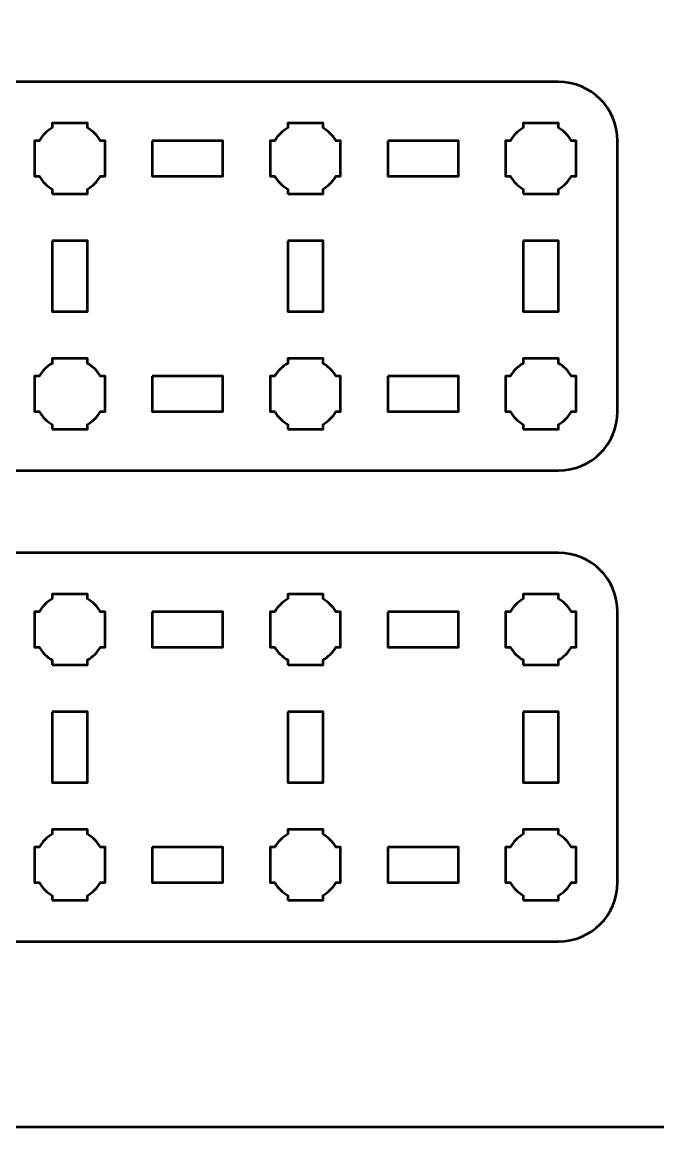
# Model space of a CAD drawing. Header units: centimetres. Extents: x -21 to 0, y -29.7 to 0.
# Drawn here: x -15.9 to -10.5, y -29.7 to -20.32 of the extents above; entities that cross this region are included whole.
import ezdxf

# ---------------------------------------------------------------- set-up
doc = ezdxf.new("R2010")
doc.units = ezdxf.units.CM
doc.header["$MEASUREMENT"] = 0
doc.layers.add('Layer 1', color=7, linetype='Continuous')

msp = doc.modelspace()

# ---------------------------------------------------------------- linework, layer by layer
at = {"layer": 'Layer 1', "color": 1, "lineweight": 53}
msp.add_open_spline([(-21.00003, -29.19995), (-21.00003, -29.19995), (-21.00003, -1.69992), (-21.00003, -1.69992), (-21.00003, -1.69992), (-21.00003, -1.61709), (-20.93286, -1.54992), (-20.85003, -1.54992), (-20.85003, -1.54992), (-20.7672, -1.54992), (-20.70003, -1.48275), (-20.70003, -1.39992), (-20.70003, -1.39992), (-20.70003, -1.31709), (-20.7672, -1.24992), (-20.85003, -1.24992), (-20.85003, -1.24992), (-20.93286, -1.24992), (-21.00003, -1.18275), (-21.00003, -1.09992), (-21.00003, -1.09992), (-21.00003, -1.09992), (-21.00003, -0.49992), (-21.00003, -0.49992), (-21.00003, -0.49992), (-21.00003, -0.22295), (-20.77694, 0.00004), (-20.49994, 0.00004), (-20.49994, 0.00004), (-20.49994, 0.00004), (-0.50008, 0.00004), (-0.50008, 0.00004), (-0.50008, 0.00004), (-0.22294, 0.00004), (0.00002, -0.22295), (0.00002, -0.49992), (0.00002, -0.49992), (0.00002, -0.49992), (0.00002, -29.19995), (0.00002, -29.19995), (0.00002, -29.19995), (0.00002, -29.47695), (-0.22294, -29.70004), (-0.50008, -29.70004), (-0.50008, -29.70004), (-0.50008, -29.70004), (-20.49994, -29.70004), (-20.49994, -29.70004), (-20.49994, -29.70004), (-20.77694, -29.70004), (-21.00003, -29.47695), (-21.00003, -29.19995)], degree=3, knots=[0, 0, 0, 0, 0.0769231, 0.0769231, 0.0769231, 0.0769231, 0.1538462, 0.1538462, 0.1538462, 0.1538462, 0.2307692, 0.2307692, 0.2307692, 0.2307692, 0.3076923, 0.3076923, 0.3076923, 0.3076923, 0.3846154, 0.3846154, 0.3846154, 0.3846154, 0.4615385, 0.4615385, 0.4615385, 0.4615385, 0.5384615, 0.5384615, 0.5384615, 0.5384615, 0.6153846, 0.6153846, 0.6153846, 0.6153846, 0.6923077, 0.6923077, 0.6923077, 0.6923077, 0.7692308, 0.7692308, 0.7692308, 0.7692308, 0.8461538, 0.8461538, 0.8461538, 0.8461538, 0.9230769, 0.9230769, 0.9230769, 0.9230769, 1, 1, 1, 1], dxfattribs=at)
at = {"layer": 'Layer 1', "color": 3, "lineweight": 53}
for points in [[(-19.6436, -20.8244), (-19.6436, -20.8244), (-11.34372, -20.8244), (-11.34372, -20.8244), (-11.34372, -20.8244), (-11.06672, -20.8244), (-10.84362, -21.0475), (-10.84362, -21.3245), (-10.84362, -21.3245), (-10.84362, -21.3245), (-10.84362, -23.62442), (-10.84362, -23.62442), (-10.84362, -23.62442), (-10.84362, -23.90143), (-11.06672, -24.12438), (-11.34372, -24.12438), (-11.34372, -24.12438), (-11.34372, -24.12438), (-19.6436, -24.12438), (-19.6436, -24.12438), (-19.6436, -24.12438), (-19.9206, -24.12438), (-20.1437, -23.90143), (-20.1437, -23.62442), (-20.1437, -23.62442), (-20.1437, -23.62442), (-20.1437, -21.3245), (-20.1437, -21.3245), (-20.1437, -21.3245), (-20.1437, -21.0475), (-19.9206, -20.8244), (-19.6436, -20.8244)], [(-19.6436, -24.8244), (-19.6436, -24.8244), (-11.34372, -24.8244), (-11.34372, -24.8244), (-11.34372, -24.8244), (-11.06672, -24.8244), (-10.84362, -25.0475), (-10.84362, -25.3245), (-10.84362, -25.3245), (-10.84362, -25.3245), (-10.84362, -27.62442), (-10.84362, -27.62442), (-10.84362, -27.62442), (-10.84362, -27.90143), (-11.06672, -28.12438), (-11.34372, -28.12438), (-11.34372, -28.12438), (-11.34372, -28.12438), (-19.6436, -28.12438), (-19.6436, -28.12438), (-19.6436, -28.12438), (-19.9206, -28.12438), (-20.1437, -27.90143), (-20.1437, -27.62442), (-20.1437, -27.62442), (-20.1437, -27.62442), (-20.1437, -25.3245), (-20.1437, -25.3245), (-20.1437, -25.3245), (-20.1437, -25.0475), (-19.9206, -24.8244), (-19.6436, -24.8244)]]:
    msp.add_open_spline(points, degree=3, knots=[0, 0, 0, 0, 0.125, 0.125, 0.125, 0.125, 0.25, 0.25, 0.25, 0.25, 0.375, 0.375, 0.375, 0.375, 0.5, 0.5, 0.5, 0.5, 0.625, 0.625, 0.625, 0.625, 0.75, 0.75, 0.75, 0.75, 0.875, 0.875, 0.875, 0.875, 1, 1, 1, 1], dxfattribs=at)
at = {"layer": 'Layer 1', "lineweight": 53}
for points, knots in [([(-15.64375, -21.77443), (-15.64375, -21.77443), (-15.64375, -21.73432), (-15.64375, -21.73432), (-15.64375, -21.73432), (-15.68922, -21.708), (-15.72711, -21.66998), (-15.75357, -21.6245), (-15.75357, -21.6245), (-15.75357, -21.6245), (-15.79368, -21.6245), (-15.79368, -21.6245), (-15.79368, -21.6245), (-15.79368, -21.6245), (-15.79368, -21.47443), (-15.79368, -21.47443), (-15.79368, -21.47443), (-15.79368, -21.47443), (-15.79368, -21.3245), (-15.79368, -21.3245), (-15.79368, -21.3245), (-15.79368, -21.3245), (-15.75357, -21.3245), (-15.75357, -21.3245), (-15.75357, -21.3245), (-15.72711, -21.27889), (-15.68922, -21.24096), (-15.64375, -21.21464), (-15.64375, -21.21464), (-15.64375, -21.21464), (-15.64375, -21.17443), (-15.64375, -21.17443), (-15.64375, -21.17443), (-15.64375, -21.17443), (-15.49367, -21.17443), (-15.49367, -21.17443), (-15.49367, -21.17443), (-15.49367, -21.17443), (-15.34374, -21.17443), (-15.34374, -21.17443), (-15.34374, -21.17443), (-15.34374, -21.17443), (-15.34374, -21.21464), (-15.34374, -21.21464), (-15.34374, -21.21464), (-15.29813, -21.24096), (-15.26021, -21.27889), (-15.23389, -21.3245), (-15.23389, -21.3245), (-15.23389, -21.3245), (-15.19368, -21.3245), (-15.19368, -21.3245), (-15.19368, -21.3245), (-15.19368, -21.3245), (-15.19368, -21.47443), (-15.19368, -21.47443), (-15.19368, -21.47443), (-15.19368, -21.47443), (-15.19368, -21.6245), (-15.19368, -21.6245), (-15.19368, -21.6245), (-15.19368, -21.6245), (-15.23389, -21.6245), (-15.23389, -21.6245), (-15.23389, -21.6245), (-15.26021, -21.66998), (-15.29813, -21.708), (-15.34374, -21.73432), (-15.34374, -21.73432), (-15.34374, -21.73432), (-15.34374, -21.77443), (-15.34374, -21.77443), (-15.34374, -21.77443), (-15.34374, -21.77443), (-15.49367, -21.77443), (-15.49367, -21.77443), (-15.49367, -21.77443), (-15.49367, -21.77443), (-15.64375, -21.77443), (-15.64375, -21.77443)], [0, 0, 0, 0, 0.05, 0.05, 0.05, 0.05, 0.1, 0.1, 0.1, 0.1, 0.15, 0.15, 0.15, 0.15, 0.2, 0.2, 0.2, 0.2, 0.25, 0.25, 0.25, 0.25, 0.3, 0.3, 0.3, 0.3, 0.35, 0.35, 0.35, 0.35, 0.4, 0.4, 0.4, 0.4, 0.45, 0.45, 0.45, 0.45, 0.5, 0.5, 0.5, 0.5, 0.55, 0.55, 0.55, 0.55, 0.6, 0.6, 0.6, 0.6, 0.65, 0.65, 0.65, 0.65, 0.7, 0.7, 0.7, 0.7, 0.75, 0.75, 0.75, 0.75, 0.8, 0.8, 0.8, 0.8, 0.85, 0.85, 0.85, 0.85, 0.9, 0.9, 0.9, 0.9, 0.95, 0.95, 0.95, 0.95, 1, 1, 1, 1]), ([(-13.64365, -21.77443), (-13.64365, -21.77443), (-13.64365, -21.73432), (-13.64365, -21.73432), (-13.64365, -21.73432), (-13.68926, -21.708), (-13.72715, -21.66998), (-13.75347, -21.6245), (-13.75347, -21.6245), (-13.75347, -21.6245), (-13.79372, -21.6245), (-13.79372, -21.6245), (-13.79372, -21.6245), (-13.79372, -21.6245), (-13.79372, -21.47443), (-13.79372, -21.47443), (-13.79372, -21.47443), (-13.79372, -21.47443), (-13.79372, -21.3245), (-13.79372, -21.3245), (-13.79372, -21.3245), (-13.79372, -21.3245), (-13.75347, -21.3245), (-13.75347, -21.3245), (-13.75347, -21.3245), (-13.72715, -21.27889), (-13.68926, -21.24096), (-13.64365, -21.21464), (-13.64365, -21.21464), (-13.64365, -21.21464), (-13.64365, -21.17443), (-13.64365, -21.17443), (-13.64365, -21.17443), (-13.64365, -21.17443), (-13.49372, -21.17443), (-13.49372, -21.17443), (-13.49372, -21.17443), (-13.49372, -21.17443), (-13.34364, -21.17443), (-13.34364, -21.17443), (-13.34364, -21.17443), (-13.34364, -21.17443), (-13.34364, -21.21464), (-13.34364, -21.21464), (-13.34364, -21.21464), (-13.29817, -21.24096), (-13.26014, -21.27889), (-13.23382, -21.3245), (-13.23382, -21.3245), (-13.23382, -21.3245), (-13.19371, -21.3245), (-13.19371, -21.3245), (-13.19371, -21.3245), (-13.19371, -21.3245), (-13.19371, -21.47443), (-13.19371, -21.47443), (-13.19371, -21.47443), (-13.19371, -21.47443), (-13.19371, -21.6245), (-13.19371, -21.6245), (-13.19371, -21.6245), (-13.19371, -21.6245), (-13.23382, -21.6245), (-13.23382, -21.6245), (-13.23382, -21.6245), (-13.26014, -21.66998), (-13.29817, -21.708), (-13.34364, -21.73432), (-13.34364, -21.73432), (-13.34364, -21.73432), (-13.34364, -21.77443), (-13.34364, -21.77443), (-13.34364, -21.77443), (-13.34364, -21.77443), (-13.49372, -21.77443), (-13.49372, -21.77443), (-13.49372, -21.77443), (-13.49372, -21.77443), (-13.64365, -21.77443), (-13.64365, -21.77443)], [0, 0, 0, 0, 0.05, 0.05, 0.05, 0.05, 0.1, 0.1, 0.1, 0.1, 0.15, 0.15, 0.15, 0.15, 0.2, 0.2, 0.2, 0.2, 0.25, 0.25, 0.25, 0.25, 0.3, 0.3, 0.3, 0.3, 0.35, 0.35, 0.35, 0.35, 0.4, 0.4, 0.4, 0.4, 0.45, 0.45, 0.45, 0.45, 0.5, 0.5, 0.5, 0.5, 0.55, 0.55, 0.55, 0.55, 0.6, 0.6, 0.6, 0.6, 0.65, 0.65, 0.65, 0.65, 0.7, 0.7, 0.7, 0.7, 0.75, 0.75, 0.75, 0.75, 0.8, 0.8, 0.8, 0.8, 0.85, 0.85, 0.85, 0.85, 0.9, 0.9, 0.9, 0.9, 0.95, 0.95, 0.95, 0.95, 1, 1, 1, 1]), ([(-11.64372, -21.77443), (-11.64372, -21.77443), (-11.64372, -21.73432), (-11.64372, -21.73432), (-11.64372, -21.73432), (-11.6892, -21.708), (-11.72723, -21.66998), (-11.75354, -21.6245), (-11.75354, -21.6245), (-11.75354, -21.6245), (-11.79365, -21.6245), (-11.79365, -21.6245), (-11.79365, -21.6245), (-11.79365, -21.6245), (-11.79365, -21.47443), (-11.79365, -21.47443), (-11.79365, -21.47443), (-11.79365, -21.47443), (-11.79365, -21.3245), (-11.79365, -21.3245), (-11.79365, -21.3245), (-11.79365, -21.3245), (-11.75354, -21.3245), (-11.75354, -21.3245), (-11.75354, -21.3245), (-11.72723, -21.27889), (-11.6892, -21.24096), (-11.64372, -21.21464), (-11.64372, -21.21464), (-11.64372, -21.21464), (-11.64372, -21.17443), (-11.64372, -21.17443), (-11.64372, -21.17443), (-11.64372, -21.17443), (-11.49365, -21.17443), (-11.49365, -21.17443), (-11.49365, -21.17443), (-11.49365, -21.17443), (-11.34372, -21.17443), (-11.34372, -21.17443), (-11.34372, -21.17443), (-11.34372, -21.17443), (-11.34372, -21.21464), (-11.34372, -21.21464), (-11.34372, -21.21464), (-11.29811, -21.24096), (-11.26022, -21.27889), (-11.2339, -21.3245), (-11.2339, -21.3245), (-11.2339, -21.3245), (-11.19365, -21.3245), (-11.19365, -21.3245), (-11.19365, -21.3245), (-11.19365, -21.3245), (-11.19365, -21.47443), (-11.19365, -21.47443), (-11.19365, -21.47443), (-11.19365, -21.47443), (-11.19365, -21.6245), (-11.19365, -21.6245), (-11.19365, -21.6245), (-11.19365, -21.6245), (-11.2339, -21.6245), (-11.2339, -21.6245), (-11.2339, -21.6245), (-11.26022, -21.66998), (-11.29811, -21.708), (-11.34372, -21.73432), (-11.34372, -21.73432), (-11.34372, -21.73432), (-11.34372, -21.77443), (-11.34372, -21.77443), (-11.34372, -21.77443), (-11.34372, -21.77443), (-11.49365, -21.77443), (-11.49365, -21.77443), (-11.49365, -21.77443), (-11.49365, -21.77443), (-11.64372, -21.77443), (-11.64372, -21.77443)], [0, 0, 0, 0, 0.05, 0.05, 0.05, 0.05, 0.1, 0.1, 0.1, 0.1, 0.15, 0.15, 0.15, 0.15, 0.2, 0.2, 0.2, 0.2, 0.25, 0.25, 0.25, 0.25, 0.3, 0.3, 0.3, 0.3, 0.35, 0.35, 0.35, 0.35, 0.4, 0.4, 0.4, 0.4, 0.45, 0.45, 0.45, 0.45, 0.5, 0.5, 0.5, 0.5, 0.55, 0.55, 0.55, 0.55, 0.6, 0.6, 0.6, 0.6, 0.65, 0.65, 0.65, 0.65, 0.7, 0.7, 0.7, 0.7, 0.75, 0.75, 0.75, 0.75, 0.8, 0.8, 0.8, 0.8, 0.85, 0.85, 0.85, 0.85, 0.9, 0.9, 0.9, 0.9, 0.95, 0.95, 0.95, 0.95, 1, 1, 1, 1]), ([(-14.79363, -21.3245), (-14.79363, -21.3245), (-14.19363, -21.3245), (-14.19363, -21.3245), (-14.19363, -21.3245), (-14.19363, -21.3245), (-14.19363, -21.6245), (-14.19363, -21.6245), (-14.19363, -21.6245), (-14.19363, -21.6245), (-14.79363, -21.6245), (-14.79363, -21.6245), (-14.79363, -21.6245), (-14.79363, -21.6245), (-14.79363, -21.3245), (-14.79363, -21.3245)], [0, 0, 0, 0, 0.25, 0.25, 0.25, 0.25, 0.5, 0.5, 0.5, 0.5, 0.75, 0.75, 0.75, 0.75, 1, 1, 1, 1]), ([(-12.79366, -21.3245), (-12.79366, -21.3245), (-12.19366, -21.3245), (-12.19366, -21.3245), (-12.19366, -21.3245), (-12.19366, -21.3245), (-12.19366, -21.6245), (-12.19366, -21.6245), (-12.19366, -21.6245), (-12.19366, -21.6245), (-12.79366, -21.6245), (-12.79366, -21.6245), (-12.79366, -21.6245), (-12.79366, -21.6245), (-12.79366, -21.3245), (-12.79366, -21.3245)], [0, 0, 0, 0, 0.25, 0.25, 0.25, 0.25, 0.5, 0.5, 0.5, 0.5, 0.75, 0.75, 0.75, 0.75, 1, 1, 1, 1]), ([(-15.64375, -22.17445), (-15.64375, -22.17445), (-15.34374, -22.17445), (-15.34374, -22.17445), (-15.34374, -22.17445), (-15.34374, -22.17445), (-15.34374, -22.77444), (-15.34374, -22.77444), (-15.34374, -22.77444), (-15.34374, -22.77444), (-15.64375, -22.77444), (-15.64375, -22.77444), (-15.64375, -22.77444), (-15.64375, -22.77444), (-15.64375, -22.17445), (-15.64375, -22.17445)], [0, 0, 0, 0, 0.25, 0.25, 0.25, 0.25, 0.5, 0.5, 0.5, 0.5, 0.75, 0.75, 0.75, 0.75, 1, 1, 1, 1]), ([(-13.64365, -22.17445), (-13.64365, -22.17445), (-13.34364, -22.17445), (-13.34364, -22.17445), (-13.34364, -22.17445), (-13.34364, -22.17445), (-13.34364, -22.77444), (-13.34364, -22.77444), (-13.34364, -22.77444), (-13.34364, -22.77444), (-13.64365, -22.77444), (-13.64365, -22.77444), (-13.64365, -22.77444), (-13.64365, -22.77444), (-13.64365, -22.17445), (-13.64365, -22.17445)], [0, 0, 0, 0, 0.25, 0.25, 0.25, 0.25, 0.5, 0.5, 0.5, 0.5, 0.75, 0.75, 0.75, 0.75, 1, 1, 1, 1]), ([(-11.64372, -22.17445), (-11.64372, -22.17445), (-11.34372, -22.17445), (-11.34372, -22.17445), (-11.34372, -22.17445), (-11.34372, -22.17445), (-11.34372, -22.77444), (-11.34372, -22.77444), (-11.34372, -22.77444), (-11.34372, -22.77444), (-11.64372, -22.77444), (-11.64372, -22.77444), (-11.64372, -22.77444), (-11.64372, -22.77444), (-11.64372, -22.17445), (-11.64372, -22.17445)], [0, 0, 0, 0, 0.25, 0.25, 0.25, 0.25, 0.5, 0.5, 0.5, 0.5, 0.75, 0.75, 0.75, 0.75, 1, 1, 1, 1]), ([(-15.64375, -23.7745), (-15.64375, -23.7745), (-15.64375, -23.73424), (-15.64375, -23.73424), (-15.64375, -23.73424), (-15.68922, -23.70793), (-15.72711, -23.6699), (-15.75357, -23.62442), (-15.75357, -23.62442), (-15.75357, -23.62442), (-15.79368, -23.62442), (-15.79368, -23.62442), (-15.79368, -23.62442), (-15.79368, -23.62442), (-15.79368, -23.47449), (-15.79368, -23.47449), (-15.79368, -23.47449), (-15.79368, -23.47449), (-15.79368, -23.32442), (-15.79368, -23.32442), (-15.79368, -23.32442), (-15.79368, -23.32442), (-15.75357, -23.32442), (-15.75357, -23.32442), (-15.75357, -23.32442), (-15.72711, -23.27895), (-15.68922, -23.24092), (-15.64375, -23.2146), (-15.64375, -23.2146), (-15.64375, -23.2146), (-15.64375, -23.17449), (-15.64375, -23.17449), (-15.64375, -23.17449), (-15.64375, -23.17449), (-15.49367, -23.17449), (-15.49367, -23.17449), (-15.49367, -23.17449), (-15.49367, -23.17449), (-15.34374, -23.17449), (-15.34374, -23.17449), (-15.34374, -23.17449), (-15.34374, -23.17449), (-15.34374, -23.2146), (-15.34374, -23.2146), (-15.34374, -23.2146), (-15.29813, -23.24092), (-15.26021, -23.27895), (-15.23389, -23.32442), (-15.23389, -23.32442), (-15.23389, -23.32442), (-15.19368, -23.32442), (-15.19368, -23.32442), (-15.19368, -23.32442), (-15.19368, -23.32442), (-15.19368, -23.47449), (-15.19368, -23.47449), (-15.19368, -23.47449), (-15.19368, -23.47449), (-15.19368, -23.62442), (-15.19368, -23.62442), (-15.19368, -23.62442), (-15.19368, -23.62442), (-15.23389, -23.62442), (-15.23389, -23.62442), (-15.23389, -23.62442), (-15.26021, -23.6699), (-15.29813, -23.70793), (-15.34374, -23.73424), (-15.34374, -23.73424), (-15.34374, -23.73424), (-15.34374, -23.7745), (-15.34374, -23.7745), (-15.34374, -23.7745), (-15.34374, -23.7745), (-15.49367, -23.7745), (-15.49367, -23.7745), (-15.49367, -23.7745), (-15.49367, -23.7745), (-15.64375, -23.7745), (-15.64375, -23.7745)], [0, 0, 0, 0, 0.05, 0.05, 0.05, 0.05, 0.1, 0.1, 0.1, 0.1, 0.15, 0.15, 0.15, 0.15, 0.2, 0.2, 0.2, 0.2, 0.25, 0.25, 0.25, 0.25, 0.3, 0.3, 0.3, 0.3, 0.35, 0.35, 0.35, 0.35, 0.4, 0.4, 0.4, 0.4, 0.45, 0.45, 0.45, 0.45, 0.5, 0.5, 0.5, 0.5, 0.55, 0.55, 0.55, 0.55, 0.6, 0.6, 0.6, 0.6, 0.65, 0.65, 0.65, 0.65, 0.7, 0.7, 0.7, 0.7, 0.75, 0.75, 0.75, 0.75, 0.8, 0.8, 0.8, 0.8, 0.85, 0.85, 0.85, 0.85, 0.9, 0.9, 0.9, 0.9, 0.95, 0.95, 0.95, 0.95, 1, 1, 1, 1]), ([(-13.64365, -23.7745), (-13.64365, -23.7745), (-13.64365, -23.73424), (-13.64365, -23.73424), (-13.64365, -23.73424), (-13.68926, -23.70793), (-13.72715, -23.6699), (-13.75347, -23.62442), (-13.75347, -23.62442), (-13.75347, -23.62442), (-13.79372, -23.62442), (-13.79372, -23.62442), (-13.79372, -23.62442), (-13.79372, -23.62442), (-13.79372, -23.47449), (-13.79372, -23.47449), (-13.79372, -23.47449), (-13.79372, -23.47449), (-13.79372, -23.32442), (-13.79372, -23.32442), (-13.79372, -23.32442), (-13.79372, -23.32442), (-13.75347, -23.32442), (-13.75347, -23.32442), (-13.75347, -23.32442), (-13.72715, -23.27895), (-13.68926, -23.24092), (-13.64365, -23.2146), (-13.64365, -23.2146), (-13.64365, -23.2146), (-13.64365, -23.17449), (-13.64365, -23.17449), (-13.64365, -23.17449), (-13.64365, -23.17449), (-13.49372, -23.17449), (-13.49372, -23.17449), (-13.49372, -23.17449), (-13.49372, -23.17449), (-13.34364, -23.17449), (-13.34364, -23.17449), (-13.34364, -23.17449), (-13.34364, -23.17449), (-13.34364, -23.2146), (-13.34364, -23.2146), (-13.34364, -23.2146), (-13.29817, -23.24092), (-13.26014, -23.27895), (-13.23382, -23.32442), (-13.23382, -23.32442), (-13.23382, -23.32442), (-13.19371, -23.32442), (-13.19371, -23.32442), (-13.19371, -23.32442), (-13.19371, -23.32442), (-13.19371, -23.47449), (-13.19371, -23.47449), (-13.19371, -23.47449), (-13.19371, -23.47449), (-13.19371, -23.62442), (-13.19371, -23.62442), (-13.19371, -23.62442), (-13.19371, -23.62442), (-13.23382, -23.62442), (-13.23382, -23.62442), (-13.23382, -23.62442), (-13.26014, -23.6699), (-13.29817, -23.70793), (-13.34364, -23.73424), (-13.34364, -23.73424), (-13.34364, -23.73424), (-13.34364, -23.7745), (-13.34364, -23.7745), (-13.34364, -23.7745), (-13.34364, -23.7745), (-13.49372, -23.7745), (-13.49372, -23.7745), (-13.49372, -23.7745), (-13.49372, -23.7745), (-13.64365, -23.7745), (-13.64365, -23.7745)], [0, 0, 0, 0, 0.05, 0.05, 0.05, 0.05, 0.1, 0.1, 0.1, 0.1, 0.15, 0.15, 0.15, 0.15, 0.2, 0.2, 0.2, 0.2, 0.25, 0.25, 0.25, 0.25, 0.3, 0.3, 0.3, 0.3, 0.35, 0.35, 0.35, 0.35, 0.4, 0.4, 0.4, 0.4, 0.45, 0.45, 0.45, 0.45, 0.5, 0.5, 0.5, 0.5, 0.55, 0.55, 0.55, 0.55, 0.6, 0.6, 0.6, 0.6, 0.65, 0.65, 0.65, 0.65, 0.7, 0.7, 0.7, 0.7, 0.75, 0.75, 0.75, 0.75, 0.8, 0.8, 0.8, 0.8, 0.85, 0.85, 0.85, 0.85, 0.9, 0.9, 0.9, 0.9, 0.95, 0.95, 0.95, 0.95, 1, 1, 1, 1]), ([(-11.64372, -23.7745), (-11.64372, -23.7745), (-11.64372, -23.73424), (-11.64372, -23.73424), (-11.64372, -23.73424), (-11.6892, -23.70793), (-11.72723, -23.6699), (-11.75354, -23.62442), (-11.75354, -23.62442), (-11.75354, -23.62442), (-11.79365, -23.62442), (-11.79365, -23.62442), (-11.79365, -23.62442), (-11.79365, -23.62442), (-11.79365, -23.47449), (-11.79365, -23.47449), (-11.79365, -23.47449), (-11.79365, -23.47449), (-11.79365, -23.32442), (-11.79365, -23.32442), (-11.79365, -23.32442), (-11.79365, -23.32442), (-11.75354, -23.32442), (-11.75354, -23.32442), (-11.75354, -23.32442), (-11.72723, -23.27895), (-11.6892, -23.24092), (-11.64372, -23.2146), (-11.64372, -23.2146), (-11.64372, -23.2146), (-11.64372, -23.17449), (-11.64372, -23.17449), (-11.64372, -23.17449), (-11.64372, -23.17449), (-11.49365, -23.17449), (-11.49365, -23.17449), (-11.49365, -23.17449), (-11.49365, -23.17449), (-11.34372, -23.17449), (-11.34372, -23.17449), (-11.34372, -23.17449), (-11.34372, -23.17449), (-11.34372, -23.2146), (-11.34372, -23.2146), (-11.34372, -23.2146), (-11.29811, -23.24092), (-11.26022, -23.27895), (-11.2339, -23.32442), (-11.2339, -23.32442), (-11.2339, -23.32442), (-11.19365, -23.32442), (-11.19365, -23.32442), (-11.19365, -23.32442), (-11.19365, -23.32442), (-11.19365, -23.47449), (-11.19365, -23.47449), (-11.19365, -23.47449), (-11.19365, -23.47449), (-11.19365, -23.62442), (-11.19365, -23.62442), (-11.19365, -23.62442), (-11.19365, -23.62442), (-11.2339, -23.62442), (-11.2339, -23.62442), (-11.2339, -23.62442), (-11.26022, -23.6699), (-11.29811, -23.70793), (-11.34372, -23.73424), (-11.34372, -23.73424), (-11.34372, -23.73424), (-11.34372, -23.7745), (-11.34372, -23.7745), (-11.34372, -23.7745), (-11.34372, -23.7745), (-11.49365, -23.7745), (-11.49365, -23.7745), (-11.49365, -23.7745), (-11.49365, -23.7745), (-11.64372, -23.7745), (-11.64372, -23.7745)], [0, 0, 0, 0, 0.05, 0.05, 0.05, 0.05, 0.1, 0.1, 0.1, 0.1, 0.15, 0.15, 0.15, 0.15, 0.2, 0.2, 0.2, 0.2, 0.25, 0.25, 0.25, 0.25, 0.3, 0.3, 0.3, 0.3, 0.35, 0.35, 0.35, 0.35, 0.4, 0.4, 0.4, 0.4, 0.45, 0.45, 0.45, 0.45, 0.5, 0.5, 0.5, 0.5, 0.55, 0.55, 0.55, 0.55, 0.6, 0.6, 0.6, 0.6, 0.65, 0.65, 0.65, 0.65, 0.7, 0.7, 0.7, 0.7, 0.75, 0.75, 0.75, 0.75, 0.8, 0.8, 0.8, 0.8, 0.85, 0.85, 0.85, 0.85, 0.9, 0.9, 0.9, 0.9, 0.95, 0.95, 0.95, 0.95, 1, 1, 1, 1]), ([(-14.79363, -23.32442), (-14.79363, -23.32442), (-14.19363, -23.32442), (-14.19363, -23.32442), (-14.19363, -23.32442), (-14.19363, -23.32442), (-14.19363, -23.62442), (-14.19363, -23.62442), (-14.19363, -23.62442), (-14.19363, -23.62442), (-14.79363, -23.62442), (-14.79363, -23.62442), (-14.79363, -23.62442), (-14.79363, -23.62442), (-14.79363, -23.32442), (-14.79363, -23.32442)], [0, 0, 0, 0, 0.25, 0.25, 0.25, 0.25, 0.5, 0.5, 0.5, 0.5, 0.75, 0.75, 0.75, 0.75, 1, 1, 1, 1]), ([(-12.79366, -23.32442), (-12.79366, -23.32442), (-12.19366, -23.32442), (-12.19366, -23.32442), (-12.19366, -23.32442), (-12.19366, -23.32442), (-12.19366, -23.62442), (-12.19366, -23.62442), (-12.19366, -23.62442), (-12.19366, -23.62442), (-12.79366, -23.62442), (-12.79366, -23.62442), (-12.79366, -23.62442), (-12.79366, -23.62442), (-12.79366, -23.32442), (-12.79366, -23.32442)], [0, 0, 0, 0, 0.25, 0.25, 0.25, 0.25, 0.5, 0.5, 0.5, 0.5, 0.75, 0.75, 0.75, 0.75, 1, 1, 1, 1]), ([(-15.64375, -25.77443), (-15.64375, -25.77443), (-15.64375, -25.73432), (-15.64375, -25.73432), (-15.64375, -25.73432), (-15.68922, -25.708), (-15.72711, -25.66998), (-15.75357, -25.6245), (-15.75357, -25.6245), (-15.75357, -25.6245), (-15.79368, -25.6245), (-15.79368, -25.6245), (-15.79368, -25.6245), (-15.79368, -25.6245), (-15.79368, -25.47443), (-15.79368, -25.47443), (-15.79368, -25.47443), (-15.79368, -25.47443), (-15.79368, -25.3245), (-15.79368, -25.3245), (-15.79368, -25.3245), (-15.79368, -25.3245), (-15.75357, -25.3245), (-15.75357, -25.3245), (-15.75357, -25.3245), (-15.72711, -25.27889), (-15.68922, -25.24096), (-15.64375, -25.21464), (-15.64375, -25.21464), (-15.64375, -25.21464), (-15.64375, -25.17443), (-15.64375, -25.17443), (-15.64375, -25.17443), (-15.64375, -25.17443), (-15.49367, -25.17443), (-15.49367, -25.17443), (-15.49367, -25.17443), (-15.49367, -25.17443), (-15.34374, -25.17443), (-15.34374, -25.17443), (-15.34374, -25.17443), (-15.34374, -25.17443), (-15.34374, -25.21464), (-15.34374, -25.21464), (-15.34374, -25.21464), (-15.29813, -25.24096), (-15.26021, -25.27889), (-15.23389, -25.3245), (-15.23389, -25.3245), (-15.23389, -25.3245), (-15.19368, -25.3245), (-15.19368, -25.3245), (-15.19368, -25.3245), (-15.19368, -25.3245), (-15.19368, -25.47443), (-15.19368, -25.47443), (-15.19368, -25.47443), (-15.19368, -25.47443), (-15.19368, -25.6245), (-15.19368, -25.6245), (-15.19368, -25.6245), (-15.19368, -25.6245), (-15.23389, -25.6245), (-15.23389, -25.6245), (-15.23389, -25.6245), (-15.26021, -25.66998), (-15.29813, -25.708), (-15.34374, -25.73432), (-15.34374, -25.73432), (-15.34374, -25.73432), (-15.34374, -25.77443), (-15.34374, -25.77443), (-15.34374, -25.77443), (-15.34374, -25.77443), (-15.49367, -25.77443), (-15.49367, -25.77443), (-15.49367, -25.77443), (-15.49367, -25.77443), (-15.64375, -25.77443), (-15.64375, -25.77443)], [0, 0, 0, 0, 0.05, 0.05, 0.05, 0.05, 0.1, 0.1, 0.1, 0.1, 0.15, 0.15, 0.15, 0.15, 0.2, 0.2, 0.2, 0.2, 0.25, 0.25, 0.25, 0.25, 0.3, 0.3, 0.3, 0.3, 0.35, 0.35, 0.35, 0.35, 0.4, 0.4, 0.4, 0.4, 0.45, 0.45, 0.45, 0.45, 0.5, 0.5, 0.5, 0.5, 0.55, 0.55, 0.55, 0.55, 0.6, 0.6, 0.6, 0.6, 0.65, 0.65, 0.65, 0.65, 0.7, 0.7, 0.7, 0.7, 0.75, 0.75, 0.75, 0.75, 0.8, 0.8, 0.8, 0.8, 0.85, 0.85, 0.85, 0.85, 0.9, 0.9, 0.9, 0.9, 0.95, 0.95, 0.95, 0.95, 1, 1, 1, 1]), ([(-13.64365, -25.77443), (-13.64365, -25.77443), (-13.64365, -25.73432), (-13.64365, -25.73432), (-13.64365, -25.73432), (-13.68926, -25.708), (-13.72715, -25.66998), (-13.75347, -25.6245), (-13.75347, -25.6245), (-13.75347, -25.6245), (-13.79372, -25.6245), (-13.79372, -25.6245), (-13.79372, -25.6245), (-13.79372, -25.6245), (-13.79372, -25.47443), (-13.79372, -25.47443), (-13.79372, -25.47443), (-13.79372, -25.47443), (-13.79372, -25.3245), (-13.79372, -25.3245), (-13.79372, -25.3245), (-13.79372, -25.3245), (-13.75347, -25.3245), (-13.75347, -25.3245), (-13.75347, -25.3245), (-13.72715, -25.27889), (-13.68926, -25.24096), (-13.64365, -25.21464), (-13.64365, -25.21464), (-13.64365, -25.21464), (-13.64365, -25.17443), (-13.64365, -25.17443), (-13.64365, -25.17443), (-13.64365, -25.17443), (-13.49372, -25.17443), (-13.49372, -25.17443), (-13.49372, -25.17443), (-13.49372, -25.17443), (-13.34364, -25.17443), (-13.34364, -25.17443), (-13.34364, -25.17443), (-13.34364, -25.17443), (-13.34364, -25.21464), (-13.34364, -25.21464), (-13.34364, -25.21464), (-13.29817, -25.24096), (-13.26014, -25.27889), (-13.23382, -25.3245), (-13.23382, -25.3245), (-13.23382, -25.3245), (-13.19371, -25.3245), (-13.19371, -25.3245), (-13.19371, -25.3245), (-13.19371, -25.3245), (-13.19371, -25.47443), (-13.19371, -25.47443), (-13.19371, -25.47443), (-13.19371, -25.47443), (-13.19371, -25.6245), (-13.19371, -25.6245), (-13.19371, -25.6245), (-13.19371, -25.6245), (-13.23382, -25.6245), (-13.23382, -25.6245), (-13.23382, -25.6245), (-13.26014, -25.66998), (-13.29817, -25.708), (-13.34364, -25.73432), (-13.34364, -25.73432), (-13.34364, -25.73432), (-13.34364, -25.77443), (-13.34364, -25.77443), (-13.34364, -25.77443), (-13.34364, -25.77443), (-13.49372, -25.77443), (-13.49372, -25.77443), (-13.49372, -25.77443), (-13.49372, -25.77443), (-13.64365, -25.77443), (-13.64365, -25.77443)], [0, 0, 0, 0, 0.05, 0.05, 0.05, 0.05, 0.1, 0.1, 0.1, 0.1, 0.15, 0.15, 0.15, 0.15, 0.2, 0.2, 0.2, 0.2, 0.25, 0.25, 0.25, 0.25, 0.3, 0.3, 0.3, 0.3, 0.35, 0.35, 0.35, 0.35, 0.4, 0.4, 0.4, 0.4, 0.45, 0.45, 0.45, 0.45, 0.5, 0.5, 0.5, 0.5, 0.55, 0.55, 0.55, 0.55, 0.6, 0.6, 0.6, 0.6, 0.65, 0.65, 0.65, 0.65, 0.7, 0.7, 0.7, 0.7, 0.75, 0.75, 0.75, 0.75, 0.8, 0.8, 0.8, 0.8, 0.85, 0.85, 0.85, 0.85, 0.9, 0.9, 0.9, 0.9, 0.95, 0.95, 0.95, 0.95, 1, 1, 1, 1]), ([(-11.64372, -25.77443), (-11.64372, -25.77443), (-11.64372, -25.73432), (-11.64372, -25.73432), (-11.64372, -25.73432), (-11.6892, -25.708), (-11.72723, -25.66998), (-11.75354, -25.6245), (-11.75354, -25.6245), (-11.75354, -25.6245), (-11.79365, -25.6245), (-11.79365, -25.6245), (-11.79365, -25.6245), (-11.79365, -25.6245), (-11.79365, -25.47443), (-11.79365, -25.47443), (-11.79365, -25.47443), (-11.79365, -25.47443), (-11.79365, -25.3245), (-11.79365, -25.3245), (-11.79365, -25.3245), (-11.79365, -25.3245), (-11.75354, -25.3245), (-11.75354, -25.3245), (-11.75354, -25.3245), (-11.72723, -25.27889), (-11.6892, -25.24096), (-11.64372, -25.21464), (-11.64372, -25.21464), (-11.64372, -25.21464), (-11.64372, -25.17443), (-11.64372, -25.17443), (-11.64372, -25.17443), (-11.64372, -25.17443), (-11.49365, -25.17443), (-11.49365, -25.17443), (-11.49365, -25.17443), (-11.49365, -25.17443), (-11.34372, -25.17443), (-11.34372, -25.17443), (-11.34372, -25.17443), (-11.34372, -25.17443), (-11.34372, -25.21464), (-11.34372, -25.21464), (-11.34372, -25.21464), (-11.29811, -25.24096), (-11.26022, -25.27889), (-11.2339, -25.3245), (-11.2339, -25.3245), (-11.2339, -25.3245), (-11.19365, -25.3245), (-11.19365, -25.3245), (-11.19365, -25.3245), (-11.19365, -25.3245), (-11.19365, -25.47443), (-11.19365, -25.47443), (-11.19365, -25.47443), (-11.19365, -25.47443), (-11.19365, -25.6245), (-11.19365, -25.6245), (-11.19365, -25.6245), (-11.19365, -25.6245), (-11.2339, -25.6245), (-11.2339, -25.6245), (-11.2339, -25.6245), (-11.26022, -25.66998), (-11.29811, -25.708), (-11.34372, -25.73432), (-11.34372, -25.73432), (-11.34372, -25.73432), (-11.34372, -25.77443), (-11.34372, -25.77443), (-11.34372, -25.77443), (-11.34372, -25.77443), (-11.49365, -25.77443), (-11.49365, -25.77443), (-11.49365, -25.77443), (-11.49365, -25.77443), (-11.64372, -25.77443), (-11.64372, -25.77443)], [0, 0, 0, 0, 0.05, 0.05, 0.05, 0.05, 0.1, 0.1, 0.1, 0.1, 0.15, 0.15, 0.15, 0.15, 0.2, 0.2, 0.2, 0.2, 0.25, 0.25, 0.25, 0.25, 0.3, 0.3, 0.3, 0.3, 0.35, 0.35, 0.35, 0.35, 0.4, 0.4, 0.4, 0.4, 0.45, 0.45, 0.45, 0.45, 0.5, 0.5, 0.5, 0.5, 0.55, 0.55, 0.55, 0.55, 0.6, 0.6, 0.6, 0.6, 0.65, 0.65, 0.65, 0.65, 0.7, 0.7, 0.7, 0.7, 0.75, 0.75, 0.75, 0.75, 0.8, 0.8, 0.8, 0.8, 0.85, 0.85, 0.85, 0.85, 0.9, 0.9, 0.9, 0.9, 0.95, 0.95, 0.95, 0.95, 1, 1, 1, 1]), ([(-14.79363, -25.3245), (-14.79363, -25.3245), (-14.19363, -25.3245), (-14.19363, -25.3245), (-14.19363, -25.3245), (-14.19363, -25.3245), (-14.19363, -25.6245), (-14.19363, -25.6245), (-14.19363, -25.6245), (-14.19363, -25.6245), (-14.79363, -25.6245), (-14.79363, -25.6245), (-14.79363, -25.6245), (-14.79363, -25.6245), (-14.79363, -25.3245), (-14.79363, -25.3245)], [0, 0, 0, 0, 0.25, 0.25, 0.25, 0.25, 0.5, 0.5, 0.5, 0.5, 0.75, 0.75, 0.75, 0.75, 1, 1, 1, 1]), ([(-12.79366, -25.3245), (-12.79366, -25.3245), (-12.19366, -25.3245), (-12.19366, -25.3245), (-12.19366, -25.3245), (-12.19366, -25.3245), (-12.19366, -25.6245), (-12.19366, -25.6245), (-12.19366, -25.6245), (-12.19366, -25.6245), (-12.79366, -25.6245), (-12.79366, -25.6245), (-12.79366, -25.6245), (-12.79366, -25.6245), (-12.79366, -25.3245), (-12.79366, -25.3245)], [0, 0, 0, 0, 0.25, 0.25, 0.25, 0.25, 0.5, 0.5, 0.5, 0.5, 0.75, 0.75, 0.75, 0.75, 1, 1, 1, 1]), ([(-15.64375, -26.17445), (-15.64375, -26.17445), (-15.34374, -26.17445), (-15.34374, -26.17445), (-15.34374, -26.17445), (-15.34374, -26.17445), (-15.34374, -26.77444), (-15.34374, -26.77444), (-15.34374, -26.77444), (-15.34374, -26.77444), (-15.64375, -26.77444), (-15.64375, -26.77444), (-15.64375, -26.77444), (-15.64375, -26.77444), (-15.64375, -26.17445), (-15.64375, -26.17445)], [0, 0, 0, 0, 0.25, 0.25, 0.25, 0.25, 0.5, 0.5, 0.5, 0.5, 0.75, 0.75, 0.75, 0.75, 1, 1, 1, 1]), ([(-13.64365, -26.17445), (-13.64365, -26.17445), (-13.34364, -26.17445), (-13.34364, -26.17445), (-13.34364, -26.17445), (-13.34364, -26.17445), (-13.34364, -26.77444), (-13.34364, -26.77444), (-13.34364, -26.77444), (-13.34364, -26.77444), (-13.64365, -26.77444), (-13.64365, -26.77444), (-13.64365, -26.77444), (-13.64365, -26.77444), (-13.64365, -26.17445), (-13.64365, -26.17445)], [0, 0, 0, 0, 0.25, 0.25, 0.25, 0.25, 0.5, 0.5, 0.5, 0.5, 0.75, 0.75, 0.75, 0.75, 1, 1, 1, 1]), ([(-11.64372, -26.17445), (-11.64372, -26.17445), (-11.34372, -26.17445), (-11.34372, -26.17445), (-11.34372, -26.17445), (-11.34372, -26.17445), (-11.34372, -26.77444), (-11.34372, -26.77444), (-11.34372, -26.77444), (-11.34372, -26.77444), (-11.64372, -26.77444), (-11.64372, -26.77444), (-11.64372, -26.77444), (-11.64372, -26.77444), (-11.64372, -26.17445), (-11.64372, -26.17445)], [0, 0, 0, 0, 0.25, 0.25, 0.25, 0.25, 0.5, 0.5, 0.5, 0.5, 0.75, 0.75, 0.75, 0.75, 1, 1, 1, 1]), ([(-15.64375, -27.7745), (-15.64375, -27.7745), (-15.64375, -27.73424), (-15.64375, -27.73424), (-15.64375, -27.73424), (-15.68922, -27.70793), (-15.72711, -27.6699), (-15.75357, -27.62442), (-15.75357, -27.62442), (-15.75357, -27.62442), (-15.79368, -27.62442), (-15.79368, -27.62442), (-15.79368, -27.62442), (-15.79368, -27.62442), (-15.79368, -27.47449), (-15.79368, -27.47449), (-15.79368, -27.47449), (-15.79368, -27.47449), (-15.79368, -27.32442), (-15.79368, -27.32442), (-15.79368, -27.32442), (-15.79368, -27.32442), (-15.75357, -27.32442), (-15.75357, -27.32442), (-15.75357, -27.32442), (-15.72711, -27.27895), (-15.68922, -27.24092), (-15.64375, -27.2146), (-15.64375, -27.2146), (-15.64375, -27.2146), (-15.64375, -27.17449), (-15.64375, -27.17449), (-15.64375, -27.17449), (-15.64375, -27.17449), (-15.49367, -27.17449), (-15.49367, -27.17449), (-15.49367, -27.17449), (-15.49367, -27.17449), (-15.34374, -27.17449), (-15.34374, -27.17449), (-15.34374, -27.17449), (-15.34374, -27.17449), (-15.34374, -27.2146), (-15.34374, -27.2146), (-15.34374, -27.2146), (-15.29813, -27.24092), (-15.26021, -27.27895), (-15.23389, -27.32442), (-15.23389, -27.32442), (-15.23389, -27.32442), (-15.19368, -27.32442), (-15.19368, -27.32442), (-15.19368, -27.32442), (-15.19368, -27.32442), (-15.19368, -27.47449), (-15.19368, -27.47449), (-15.19368, -27.47449), (-15.19368, -27.47449), (-15.19368, -27.62442), (-15.19368, -27.62442), (-15.19368, -27.62442), (-15.19368, -27.62442), (-15.23389, -27.62442), (-15.23389, -27.62442), (-15.23389, -27.62442), (-15.26021, -27.6699), (-15.29813, -27.70793), (-15.34374, -27.73424), (-15.34374, -27.73424), (-15.34374, -27.73424), (-15.34374, -27.7745), (-15.34374, -27.7745), (-15.34374, -27.7745), (-15.34374, -27.7745), (-15.49367, -27.7745), (-15.49367, -27.7745), (-15.49367, -27.7745), (-15.49367, -27.7745), (-15.64375, -27.7745), (-15.64375, -27.7745)], [0, 0, 0, 0, 0.05, 0.05, 0.05, 0.05, 0.1, 0.1, 0.1, 0.1, 0.15, 0.15, 0.15, 0.15, 0.2, 0.2, 0.2, 0.2, 0.25, 0.25, 0.25, 0.25, 0.3, 0.3, 0.3, 0.3, 0.35, 0.35, 0.35, 0.35, 0.4, 0.4, 0.4, 0.4, 0.45, 0.45, 0.45, 0.45, 0.5, 0.5, 0.5, 0.5, 0.55, 0.55, 0.55, 0.55, 0.6, 0.6, 0.6, 0.6, 0.65, 0.65, 0.65, 0.65, 0.7, 0.7, 0.7, 0.7, 0.75, 0.75, 0.75, 0.75, 0.8, 0.8, 0.8, 0.8, 0.85, 0.85, 0.85, 0.85, 0.9, 0.9, 0.9, 0.9, 0.95, 0.95, 0.95, 0.95, 1, 1, 1, 1]), ([(-13.64365, -27.7745), (-13.64365, -27.7745), (-13.64365, -27.73424), (-13.64365, -27.73424), (-13.64365, -27.73424), (-13.68926, -27.70793), (-13.72715, -27.6699), (-13.75347, -27.62442), (-13.75347, -27.62442), (-13.75347, -27.62442), (-13.79372, -27.62442), (-13.79372, -27.62442), (-13.79372, -27.62442), (-13.79372, -27.62442), (-13.79372, -27.47449), (-13.79372, -27.47449), (-13.79372, -27.47449), (-13.79372, -27.47449), (-13.79372, -27.32442), (-13.79372, -27.32442), (-13.79372, -27.32442), (-13.79372, -27.32442), (-13.75347, -27.32442), (-13.75347, -27.32442), (-13.75347, -27.32442), (-13.72715, -27.27895), (-13.68926, -27.24092), (-13.64365, -27.2146), (-13.64365, -27.2146), (-13.64365, -27.2146), (-13.64365, -27.17449), (-13.64365, -27.17449), (-13.64365, -27.17449), (-13.64365, -27.17449), (-13.49372, -27.17449), (-13.49372, -27.17449), (-13.49372, -27.17449), (-13.49372, -27.17449), (-13.34364, -27.17449), (-13.34364, -27.17449), (-13.34364, -27.17449), (-13.34364, -27.17449), (-13.34364, -27.2146), (-13.34364, -27.2146), (-13.34364, -27.2146), (-13.29817, -27.24092), (-13.26014, -27.27895), (-13.23382, -27.32442), (-13.23382, -27.32442), (-13.23382, -27.32442), (-13.19371, -27.32442), (-13.19371, -27.32442), (-13.19371, -27.32442), (-13.19371, -27.32442), (-13.19371, -27.47449), (-13.19371, -27.47449), (-13.19371, -27.47449), (-13.19371, -27.47449), (-13.19371, -27.62442), (-13.19371, -27.62442), (-13.19371, -27.62442), (-13.19371, -27.62442), (-13.23382, -27.62442), (-13.23382, -27.62442), (-13.23382, -27.62442), (-13.26014, -27.6699), (-13.29817, -27.70793), (-13.34364, -27.73424), (-13.34364, -27.73424), (-13.34364, -27.73424), (-13.34364, -27.7745), (-13.34364, -27.7745), (-13.34364, -27.7745), (-13.34364, -27.7745), (-13.49372, -27.7745), (-13.49372, -27.7745), (-13.49372, -27.7745), (-13.49372, -27.7745), (-13.64365, -27.7745), (-13.64365, -27.7745)], [0, 0, 0, 0, 0.05, 0.05, 0.05, 0.05, 0.1, 0.1, 0.1, 0.1, 0.15, 0.15, 0.15, 0.15, 0.2, 0.2, 0.2, 0.2, 0.25, 0.25, 0.25, 0.25, 0.3, 0.3, 0.3, 0.3, 0.35, 0.35, 0.35, 0.35, 0.4, 0.4, 0.4, 0.4, 0.45, 0.45, 0.45, 0.45, 0.5, 0.5, 0.5, 0.5, 0.55, 0.55, 0.55, 0.55, 0.6, 0.6, 0.6, 0.6, 0.65, 0.65, 0.65, 0.65, 0.7, 0.7, 0.7, 0.7, 0.75, 0.75, 0.75, 0.75, 0.8, 0.8, 0.8, 0.8, 0.85, 0.85, 0.85, 0.85, 0.9, 0.9, 0.9, 0.9, 0.95, 0.95, 0.95, 0.95, 1, 1, 1, 1]), ([(-11.64372, -27.7745), (-11.64372, -27.7745), (-11.64372, -27.73424), (-11.64372, -27.73424), (-11.64372, -27.73424), (-11.6892, -27.70793), (-11.72723, -27.6699), (-11.75354, -27.62442), (-11.75354, -27.62442), (-11.75354, -27.62442), (-11.79365, -27.62442), (-11.79365, -27.62442), (-11.79365, -27.62442), (-11.79365, -27.62442), (-11.79365, -27.47449), (-11.79365, -27.47449), (-11.79365, -27.47449), (-11.79365, -27.47449), (-11.79365, -27.32442), (-11.79365, -27.32442), (-11.79365, -27.32442), (-11.79365, -27.32442), (-11.75354, -27.32442), (-11.75354, -27.32442), (-11.75354, -27.32442), (-11.72723, -27.27895), (-11.6892, -27.24092), (-11.64372, -27.2146), (-11.64372, -27.2146), (-11.64372, -27.2146), (-11.64372, -27.17449), (-11.64372, -27.17449), (-11.64372, -27.17449), (-11.64372, -27.17449), (-11.49365, -27.17449), (-11.49365, -27.17449), (-11.49365, -27.17449), (-11.49365, -27.17449), (-11.34372, -27.17449), (-11.34372, -27.17449), (-11.34372, -27.17449), (-11.34372, -27.17449), (-11.34372, -27.2146), (-11.34372, -27.2146), (-11.34372, -27.2146), (-11.29811, -27.24092), (-11.26022, -27.27895), (-11.2339, -27.32442), (-11.2339, -27.32442), (-11.2339, -27.32442), (-11.19365, -27.32442), (-11.19365, -27.32442), (-11.19365, -27.32442), (-11.19365, -27.32442), (-11.19365, -27.47449), (-11.19365, -27.47449), (-11.19365, -27.47449), (-11.19365, -27.47449), (-11.19365, -27.62442), (-11.19365, -27.62442), (-11.19365, -27.62442), (-11.19365, -27.62442), (-11.2339, -27.62442), (-11.2339, -27.62442), (-11.2339, -27.62442), (-11.26022, -27.6699), (-11.29811, -27.70793), (-11.34372, -27.73424), (-11.34372, -27.73424), (-11.34372, -27.73424), (-11.34372, -27.7745), (-11.34372, -27.7745), (-11.34372, -27.7745), (-11.34372, -27.7745), (-11.49365, -27.7745), (-11.49365, -27.7745), (-11.49365, -27.7745), (-11.49365, -27.7745), (-11.64372, -27.7745), (-11.64372, -27.7745)], [0, 0, 0, 0, 0.05, 0.05, 0.05, 0.05, 0.1, 0.1, 0.1, 0.1, 0.15, 0.15, 0.15, 0.15, 0.2, 0.2, 0.2, 0.2, 0.25, 0.25, 0.25, 0.25, 0.3, 0.3, 0.3, 0.3, 0.35, 0.35, 0.35, 0.35, 0.4, 0.4, 0.4, 0.4, 0.45, 0.45, 0.45, 0.45, 0.5, 0.5, 0.5, 0.5, 0.55, 0.55, 0.55, 0.55, 0.6, 0.6, 0.6, 0.6, 0.65, 0.65, 0.65, 0.65, 0.7, 0.7, 0.7, 0.7, 0.75, 0.75, 0.75, 0.75, 0.8, 0.8, 0.8, 0.8, 0.85, 0.85, 0.85, 0.85, 0.9, 0.9, 0.9, 0.9, 0.95, 0.95, 0.95, 0.95, 1, 1, 1, 1]), ([(-14.79363, -27.32442), (-14.79363, -27.32442), (-14.19363, -27.32442), (-14.19363, -27.32442), (-14.19363, -27.32442), (-14.19363, -27.32442), (-14.19363, -27.62442), (-14.19363, -27.62442), (-14.19363, -27.62442), (-14.19363, -27.62442), (-14.79363, -27.62442), (-14.79363, -27.62442), (-14.79363, -27.62442), (-14.79363, -27.62442), (-14.79363, -27.32442), (-14.79363, -27.32442)], [0, 0, 0, 0, 0.25, 0.25, 0.25, 0.25, 0.5, 0.5, 0.5, 0.5, 0.75, 0.75, 0.75, 0.75, 1, 1, 1, 1]), ([(-12.79366, -27.32442), (-12.79366, -27.32442), (-12.19366, -27.32442), (-12.19366, -27.32442), (-12.19366, -27.32442), (-12.19366, -27.32442), (-12.19366, -27.62442), (-12.19366, -27.62442), (-12.19366, -27.62442), (-12.19366, -27.62442), (-12.79366, -27.62442), (-12.79366, -27.62442), (-12.79366, -27.62442), (-12.79366, -27.62442), (-12.79366, -27.32442), (-12.79366, -27.32442)], [0, 0, 0, 0, 0.25, 0.25, 0.25, 0.25, 0.5, 0.5, 0.5, 0.5, 0.75, 0.75, 0.75, 0.75, 1, 1, 1, 1])]:
    msp.add_open_spline(points, degree=3, knots=knots, dxfattribs=at)

doc.saveas('drawing.dxf')
